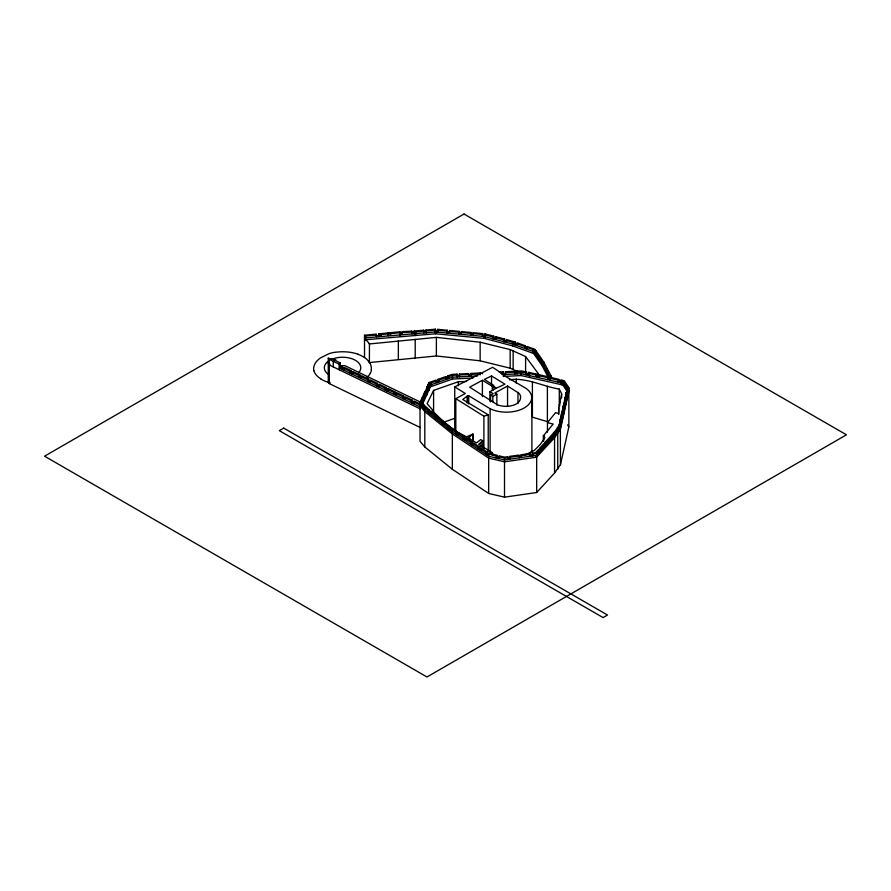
<?xml version="1.0" encoding="UTF-8"?>
<svg xmlns="http://www.w3.org/2000/svg" width="891" height="891" viewBox="0 0 891 891"><rect width="100%" height="100%" fill="white"/><g stroke="black" fill="none" stroke-linecap="round" stroke-linejoin="round"><path stroke-width="1.34" d="M509.463 379.8C526.57 377.283 542.675 386.382 559.281 389.089L561.642 393.833L558.768 407.71L558.579 413.558L555.55 412.644L547.453 422.657L547.453 432.168M371.347 369.698L371.358 367.916A24.859 14.356 0 0 0 371.235 366.903L370.745 364.954A14.869 8.587 0 0 0 369.431 362.548M539.601 375.401L525.601 356.534L510.164 349.584L480.149 342.222L436.378 337.366L369.386 343.959L368.273 342.389A26.051 15.036 0 0 0 366.702 340.64L364.519 338.97M369.453 343.469L369.386 362.559L436.378 355.966L480.149 360.822L510.164 368.183L518.139 371.692M561.887 419.193L560.706 426.377L559.125 426.254L560.305 419.082L561.887 419.193L561.887 421.053L560.305 420.942L560.305 419.082M563.357 412.578L562.176 419.75L560.595 419.639L561.775 412.466L563.357 412.578L563.357 414.438M564.426 402.409L562.065 413.023L563.246 405.839L564.827 405.962L564.827 407.822L563.246 407.699L563.246 405.839M566.297 399.346L565.117 406.519L563.535 406.396L564.716 399.224L566.297 399.346L566.297 401.206M567.767 392.719L566.587 399.892L565.005 399.781L566.186 392.608L567.767 392.719L567.767 394.579M568.859 387.83L568.057 393.276L566.476 393.165L567.222 387.941L566.019 386.093L567.511 385.77L568.859 387.83L568.859 426.889L560.45 464.69L554.558 473.021L536.672 492.511L504.518 497.156L488.669 493.458L452.35 469.279L424.807 446.97L420.029 441.279L420.029 402.22L421.376 399.324L422.913 399.569L422.913 401.429M558.891 427.279L560.005 422.267M560.305 420.942L561.775 412.466M564.716 401.084L566.186 392.608M566.476 393.165L567.222 389.801L562.956 383.23L521.09 373.697L503.281 374.599L503.148 371.814L499.183 372.015M559.492 426.455L560.083 423.782M563.647 413.134L564.827 405.962M568.859 391.55L560.45 429.351L554.558 437.681L536.672 457.172L504.518 461.816L488.669 458.119L452.35 433.939L424.807 411.631L420.029 405.94M447.327 330.26L447.07 333.011L447.327 330.26L437.771 329.347L437.514 332.109L437.771 329.347M449.576 330.472L449.32 333.223L449.576 330.472L459.132 331.374L458.876 334.125L459.132 331.374M461.371 331.586L461.126 334.337L461.371 331.586L470.927 332.488L470.682 335.239L470.927 332.488M473.177 332.711L472.932 335.45L473.177 332.711L482.733 333.613L482.476 336.341L482.733 333.613M484.971 333.847L484.704 336.642L484.971 333.847L493.77 336.174L493.102 338.87L493.77 336.174M472.776 441.368L472.932 434.028L466.483 436.835L455.579 431.032L444.999 423.091L432.224 410.584L432.759 410.216L427.123 403.623L433.594 390.403L458.375 381.716L466.628 381.471M435.51 329.18L435.242 331.953L435.51 329.18L425.965 330.026L426.199 332.777L425.965 330.026M428.694 386.649L426.511 393.711L424.974 393.477L427.145 386.438L428.694 386.649L428.694 388.509L427.145 388.298L426.221 390.525M436.835 380.847L436 380.067L429.106 382.506L427.669 385.157L429.217 385.358L430.442 383.119L436.835 380.847L436.835 382.707L436 381.927L437.949 381.237L438.784 382.016L438.784 380.156L437.949 379.377L445.856 376.57L446.692 377.35L446.692 379.21L445.856 378.43L447.794 377.739L448.63 378.53L448.63 376.67L447.794 375.879L451.937 374.409L457.083 374.153L457.228 376.926L457.083 374.153M425.308 394.624L426.733 391.149M477.609 375.891L452.45 377.171L430.442 384.979L421.721 403.991M422.289 404.625L430.442 386.839L430.442 383.119M425.92 393.12L423.503 398.299L423.503 400.159L421.966 399.914L421.966 398.054L424.383 392.886L425.92 393.12L425.92 394.98L424.383 394.746L424.383 392.886M421.376 401.184L420.029 404.08L424.807 409.771L452.35 432.079L488.669 456.259L504.518 459.956L536.672 455.312L554.558 435.822L560.45 427.491L568.859 389.69L567.511 387.63L567.511 385.77M421.966 399.914L423.893 395.782M424.974 393.477L425.308 390.904M422.913 399.569L421.721 402.131L423.771 404.559L423.771 406.419L422.334 406.831L422.334 404.971L420.029 402.22M370.366 373.073L369.576 374.476A12.251 7.072 0 0 1 366.892 377.183M526.57 371.937L526.058 374.666L526.57 371.937L521.28 370.901L516.936 371.124L517.07 373.897L516.936 372.984L514.664 373.095L514.664 371.235L505.42 371.703L505.553 374.476L505.42 373.563L503.148 373.674M528.731 372.36L528.218 375.089L528.731 372.36L537.473 374.32L536.861 377.027L537.473 374.32M558.724 425.698L555.438 430.687L555.438 432.547L556.886 432.937L556.886 431.077L560.339 425.809L558.724 425.698L558.724 427.557L560.339 427.669M496.877 455.323L496.287 458.041L496.877 455.323L488.669 452.996L487.466 453.608L487.466 455.468L488.669 454.856M496.877 457.183L498.993 457.673L498.392 458.531L498.993 455.813L504.629 457.128L507.736 456.682L508.126 459.433L507.736 456.682M558.857 379.377L558.256 382.094L558.857 379.377L550.27 377.35L549.658 380.067L550.27 379.21L548.165 378.708L547.553 379.566L548.165 376.848L539.578 374.81L538.977 377.528L539.578 376.67L535.669 375.746L535.669 373.886M560.361 380.724L560.962 379.878L564.215 380.691L566.721 384.544L566.721 386.404L565.217 386.727L565.217 384.867L562.956 381.37L560.361 380.724L560.361 382.584L560.962 381.738M492.422 455.379L492.422 452.661L478.656 444.375L482.755 440.666L480.683 439.619L476.462 442.905L467.831 437.67L472.776 434.574M495.83 336.72L495.173 339.415L495.83 336.72L504.629 339.059L503.972 341.754L504.629 339.059M504.629 340.919L506.701 341.465L506.043 342.3L506.701 339.605L515.343 342.099L515.343 343.959L514.497 344.728L514.497 342.868L515.343 342.099M554.469 431.879L554.469 433.739L555.917 434.129L555.917 432.269L554.469 431.879L550.27 436.657L550.27 438.517L551.685 438.951L551.685 437.091L550.27 436.657M555.438 432.547L556.274 431.522M549.201 439.686L550.616 440.109L550.616 438.249L549.201 437.826L544.858 442.56L544.858 444.42L546.272 444.843L546.272 442.983L555.917 432.269M543.321 441.268L543.321 435.833L553.2 424.049L547.453 422.657M339.271 369.798L339.271 364.219L340.295 363.016L333.056 359.262A31.341 18.087 0 0 1 328.267 358.16L328.267 382.339L329.291 383.587L420.318 427.546M339.95 365.277L339.271 366.078L341.531 367.17L342.5 366.502L339.95 365.277L339.95 363.417M545.203 444.152L540.859 448.886L540.859 450.746L539.456 450.311L539.456 448.451L543.8 443.718L545.203 444.152L545.203 446.012L543.8 445.578M532.762 454.02L536.672 453.452L539.79 450.044L538.387 449.621L535.591 452.661L532.373 453.118L532.762 455.88L532.373 453.118M535.591 456.381L537.44 454.365M543.666 441.234L543.666 437.158L544.579 436.167L543.321 435.833M515.343 343.959L517.259 344.672L516.424 345.418L516.424 343.558L517.259 342.812L525.4 345.842L524.632 348.392L525.4 345.842M526.559 347.223L527.316 346.543L535.045 349.417L535.235 351.544L533.754 351.889L533.564 349.762L526.559 347.223L526.559 349.083L527.316 348.403L525.4 347.702M490.117 452.272L490.117 408.724L468.733 395.793L467.129 396.139L462.763 399.491L488.223 414.827L488.223 451.57M342.5 366.502L342.5 368.362L341.531 369.03L341.531 367.17M344.249 369.208L343.28 369.876L343.28 368.016L344.249 367.348L351.243 370.723L351.243 372.583L350.263 373.251L350.263 371.391L351.243 370.723M352.992 373.418L352.012 374.097L352.012 372.238L352.992 371.558L359.986 374.933L359.986 376.793L359.006 377.472L359.006 375.612L359.986 374.933M359.986 376.793L361.735 377.639L360.755 378.319L360.755 376.459L361.735 375.779L368.718 379.154L368.718 381.014L367.738 381.693L367.738 379.833L368.718 379.154M368.718 381.014L370.467 381.86L369.487 382.54L369.487 380.68L370.467 380L377.461 383.364L377.461 385.224L376.47 385.914L376.47 384.054L377.461 383.364M379.21 386.07L378.218 386.761L378.218 384.901L379.21 384.21L386.204 387.585L386.204 389.445L385.213 390.135L385.213 388.276L386.204 387.585M387.953 390.291L386.961 390.971L386.961 389.111L387.953 388.431L394.947 391.806L394.947 393.666L393.945 394.357L393.945 392.497L394.947 391.806M396.695 394.501L395.693 395.192L395.693 393.332L396.695 392.641L403.69 396.016L403.69 397.876L402.676 398.567L402.676 396.707L403.69 396.016M405.438 398.723L404.425 399.413L404.425 397.553L405.438 396.863L412.422 400.237L412.422 402.097L411.419 402.788L411.419 400.928L412.422 400.237M412.422 402.097L414.17 402.932L413.168 403.634L413.168 401.774L414.17 401.073L420.006 403.89M492.422 452.661L491.476 453.207L494.639 455.568M492.946 386.026L493.881 385.502L484.325 379.421L491.531 375.946L504.952 384.188L496.543 388.108L492.946 386.026L492.946 390.113M455.824 431.322L455.824 398.656L465.28 393.466L454.744 386.894L492.656 367.292L502.368 373.83L501.711 374.209L525.868 388.264A25.238 14.568 0 0 1 524.22 407.944A25.238 14.568 0 0 1 490.139 408.713M517.972 403.478L517.972 392.597L507.547 386.026L494.795 392.998L496.855 394.167L496.855 405.06M490.607 401.897L490.607 395.092L492.823 396.372L496.855 394.167M489.905 401.206L489.905 391.684L495.83 388.454L482.399 380.279L469.646 387.173L497.69 404.948A23.266 13.432 0 0 0 500.597 405.728C507.592 407.521 521.703 405.617 520.522 396.083A14.579 8.42 0 0 0 518.116 392.541M490.607 395.092L493.235 393.699L489.905 391.684M455.68 432.436L456.894 431.834L456.894 433.694L455.68 434.296L455.68 432.436L449.832 428.181L451.124 427.647L456.894 431.834M457.172 433.438L458.386 432.837L464.467 436.88L464.467 438.74L463.253 439.341L463.253 437.481L457.172 433.438L457.172 435.298L458.386 434.697M463.253 437.481L464.467 436.88M464.746 438.472L465.948 437.871L472.03 441.925L472.03 443.785L470.827 444.386L470.827 442.526L464.746 438.472L464.746 440.332L465.948 439.731M470.827 442.526L472.03 441.925M472.319 443.518L473.522 442.916L479.603 446.959L479.603 448.819L478.4 449.432L478.4 447.572L472.319 443.518L472.319 445.377L473.522 444.776M478.4 447.572L479.603 446.959M479.893 448.563L481.095 447.961L487.177 452.004L487.177 453.864L485.974 454.466L485.974 452.606L479.893 448.563L479.893 450.423L481.095 449.821M485.974 452.606L487.177 452.004M524.81 455.034L534.232 450.534L540.347 444.308L545.002 437.626L543.666 437.158M429.685 410.272L424.762 405.75L423.325 406.151L428.382 410.807L429.685 410.272L429.707 413.736L430.999 413.201M429.685 412.132L428.382 412.667L428.382 410.807M436.39 415.707L430.999 411.341L429.707 411.876L435.086 416.242L436.39 415.707L436.412 419.171L437.715 418.636M436.39 417.567L435.086 418.102L435.086 416.242M443.094 421.142L437.715 416.776L436.412 417.311L441.802 421.677L443.094 421.142L443.117 424.606L444.42 424.071M443.094 423.002L441.802 423.537L441.802 421.677M449.81 426.577L444.42 422.211L443.117 422.746L448.507 427.112L449.81 426.577L449.832 430.041L451.124 429.507M449.81 428.437L448.507 428.972L448.507 427.112M438.784 380.156L446.692 377.35M448.63 376.67L452.45 375.311L457.228 375.066M429.106 384.366L431.4 383.553M429.106 386.226L431.645 385.324M430.442 386.839L452.45 379.031L473.043 377.984M442.727 422.546L454.466 418.425M455.824 398.656L483.913 416.231L488.223 414.827M422.334 404.971L423.771 404.559M424.762 407.61L423.325 408.011L423.325 406.151M533.754 350.029L535.235 349.684M534.6 351.243L536.081 350.898L539.712 356.088L539.712 357.948L538.231 358.282L538.231 356.422L534.6 351.243L534.6 353.103L536.081 352.758L536.081 350.898M538.231 356.422L539.712 356.088M539.088 357.647L540.559 357.302L544.056 362.514L544.056 364.374L542.53 364.642L542.53 362.782L539.088 357.647L539.088 359.507L540.559 359.162M565.217 384.867L566.721 384.544M567.511 387.63L566.019 387.953L566.019 386.093M542.53 362.782L544.056 362.514M543.187 364.04L544.713 363.773L547.508 369.119L547.508 370.979L545.983 371.246L545.983 369.386L543.187 364.04L543.187 365.9L544.713 365.633M545.983 369.386L547.508 369.119M548.165 372.238L546.64 372.505L546.64 370.645L548.165 370.378L550.961 375.735L550.961 377.595L549.847 375.456M546.64 370.645L549.435 376.002L550.961 375.735M551.618 376.993L550.092 377.261L550.092 379.12L542.084 363.784L533.564 351.622L512.57 344.026L484.192 336.508L435.576 331.92L365.6 337.878L364.519 337.11M509.953 456.359L510.331 459.11L509.953 456.359L518.952 455.056L519.342 457.818L518.952 456.916L521.157 456.604L521.547 457.495L521.157 454.744L530.167 453.441L530.557 456.192L530.167 453.441M498.392 456.671L504.518 458.097L508.126 457.573M510.331 457.25L519.342 455.958M521.547 455.635L530.557 454.332M507.736 458.542L509.953 458.219M530.167 455.301L532.373 454.978M507.124 457.896L509.73 457.529M357.937 354.25L359.34 354.796A18.332 10.581 0 0 1 360.554 355.342L360.822 355.476A36.564 21.106 0 0 1 361.88 356.032L363.049 356.69A49.261 28.434 0 0 1 364.53 357.569L364.519 335.25L376.37 334.092L376.626 336.82L376.37 335.952L381.348 335.462M378.619 333.869L378.875 336.609L378.619 333.869L399.948 331.786L400.104 334.582L399.948 331.786M364.519 335.25L365.6 336.018L376.626 334.96M378.875 334.749L400.104 332.722M549.168 379.187L542.084 365.644L533.564 353.482L512.57 345.886L484.192 338.368L435.576 333.78L365.6 339.738L365.6 336.018M414.27 331.942L423.949 331.118L423.949 332.978L423.704 330.227L414.126 331.029L414.27 333.802L414.126 331.029M426.199 330.917L435.242 330.093M423.704 332.087L425.965 331.886M435.51 331.04L437.771 331.207M344.572 365.522L421.421 402.565M344.316 365.544L342.857 365.644M402.22 331.664L411.865 331.151L412.01 332.065L402.364 332.577L402.22 331.664L402.364 334.437L402.364 332.577M399.602 333.668L402.22 333.524M414.126 332.889L411.865 333.011L412.01 333.925L411.865 331.151M457.083 376.013L459.355 375.891L459.5 376.815L459.355 374.031L468.599 373.563L468.744 376.347L468.599 373.563M470.871 373.452L480.115 372.984L480.26 373.897L471.016 374.365L470.871 373.452L471.016 376.225L470.871 375.311L468.599 375.423M468.744 374.487L459.5 374.955L459.355 374.031M500.642 372.872L503.281 372.739L503.281 374.599M514.664 373.095L514.798 374.008L514.798 372.148L505.553 372.616L505.42 371.703M526.058 372.806L517.07 372.037L516.936 371.124M503.248 376.459L521.09 375.556L561.363 384.678L562.956 385.09L567.222 391.661M566.476 391.305L568.057 391.416M565.005 397.921L566.587 398.032M563.535 404.536L565.117 404.659M562.065 411.163L563.647 411.274M560.595 417.779L562.176 417.89M559.125 424.394L560.706 424.517M437.514 330.249L447.07 331.151M449.32 331.363L458.876 332.265M461.126 332.477L470.682 333.379M472.932 333.59L482.476 334.481M447.327 332.12L449.576 332.332M459.132 333.234L461.371 333.446M470.927 334.348L473.177 334.57M482.733 335.473L484.971 335.707M429.217 387.217L427.669 387.017L427.68 385.112M424.974 391.617L426.511 391.851M421.966 398.054L423.503 398.299M333.056 359.262L335.784 359.686L333.256 361.312L333.256 366.892M528.218 373.229L536.861 375.167M526.57 373.797L528.731 374.22M487.466 453.608L496.287 456.181M558.256 380.234L549.658 378.207M558.857 381.237L561.998 381.972M538.977 375.668L547.553 377.706M484.704 334.782L493.102 337.01M495.173 337.555L503.972 339.894M506.043 340.44L514.497 342.868M493.77 338.034L495.83 338.58M555.438 430.687L556.886 431.077M544.858 442.56L546.272 442.983M539.456 448.451L540.859 448.886M538.387 451.481L539.79 451.904L539.79 450.044M516.424 343.558L524.632 346.532M532.718 350.408L535.235 351.544M535.045 353.137L532.718 352.268L532.718 348.548M328.267 358.16L329.291 359.407L339.271 364.219M343.28 368.016L350.263 371.391M352.012 372.238L359.006 375.612M360.755 376.459L367.738 379.833M369.487 380.68L376.47 384.054M378.218 384.901L385.213 388.276M386.961 389.111L393.945 392.497M395.693 393.332L402.676 396.707M404.425 397.553L411.419 400.928M413.168 401.774L420.151 405.149M340.808 367.549L342.5 368.362M339.271 367.938L420.151 407.009M420.318 408.947L329.291 364.987L328.267 363.74A31.341 18.087 0 0 0 330.026 364.207M320.916 379.02L321.517 379.399A27.075 15.637 0 0 0 328.267 382.328M422.401 404.804L423.771 406.419M542.084 361.345L544.056 364.374M541.283 362.058L542.842 364.274M567.534 424.851L568.859 426.889M369.342 362.492L368.273 360.989A24.135 13.933 0 0 0 364.564 357.547M546.395 368.841L547.508 370.979M390.403 332.711L390.67 335.484L390.403 334.57M423.704 330.227L423.949 331.118M313.877 370.611L313.755 370.077A22.977 13.265 0 0 1 313.643 368.139L314.066 365.956A29.837 17.23 0 0 1 320.593 357.837L328.935 353.716A22.03 12.719 0 0 1 335.239 352.235L339.916 351.834A30.138 17.397 0 0 1 358.015 354.184M514.664 371.235L514.798 372.148M503.148 371.814L503.281 372.739M482.387 372.872L482.521 373.786M562.956 381.37L562.956 385.09M561.642 393.833L561.642 397.909M561.363 380.958L561.363 384.678M560.339 425.809L560.45 464.69M559.682 401.863L559.682 405.94M559.281 389.089L559.281 405.405M558.768 407.71L558.768 414.504M557.744 430.008L557.744 469.067M554.558 433.962L554.558 473.021M549.435 376.002L549.435 377.862M548.165 376.848L548.165 378.708M547.397 386.293L547.397 421.632L532.406 417.166L532.406 381.827M543.61 361.657L543.61 365.377M542.084 361.924L542.084 365.644M536.672 453.452L536.672 492.511M535.045 349.417L535.045 351.277M533.564 349.762L533.564 353.482M531.905 397.809L531.905 452.249M529.477 373.474L529.477 377.194M525.601 356.534L525.601 372.471M521.09 371.837L521.09 375.556M521.157 454.744L521.157 456.604M516.245 378.92L516.245 382.996M513.16 350.809L513.16 369.409M512.57 342.166L512.57 345.886M510.164 349.584L510.164 368.183M507.547 386.026L507.547 406.441M504.518 458.097L504.518 497.156M492.823 396.372L492.823 401.819M492.3 386.382L492.3 390.47M491.531 375.946L491.531 385.469M488.669 454.399L488.669 493.458M484.86 335.673L484.86 337.533M484.192 336.508L484.192 338.368M483.913 416.231L483.913 448.897M482.755 440.666L482.755 447.471M482.399 380.279L482.399 396.606M481.151 442.749L481.151 446.825M480.149 342.222L480.149 360.822M480.115 372.984L480.115 374.844M472.932 434.028L472.932 440.822M469.59 436.378L469.59 439.675M468.733 395.793L468.733 403.968M468.098 396.172L468.098 402.977M467.129 396.139L467.129 402.944M458.375 381.716L458.375 385.792M454.744 386.894L454.744 430.442M452.45 375.311L452.45 379.031M452.35 430.219L452.35 469.279M447.794 375.879L447.794 377.739M437.949 379.377L437.949 381.237M436.378 337.366L436.378 355.966M435.833 331.018L435.833 332.878M435.576 331.92L435.576 333.78M433.594 390.403L433.594 413.513M429.106 382.506L429.106 390.303M427.145 386.438L427.145 388.298M426.856 391.127L426.856 394.847M424.807 407.911L424.807 446.97M415.685 331.864L415.685 335.584M415.206 339.382L415.206 357.982M400.415 334.548L400.415 336.408M398.355 340.808L398.355 359.407M340.295 363.016L340.295 366.368M329.291 359.407L329.291 383.587M330.227 382.74A28.946 16.706 0 0 1 328.389 382.206M342.857 365.678A24.402 14.089 0 0 1 339.894 365.633M531.337 450.957A25.238 14.568 0 0 1 531.626 452.283M371.402 369.698A23.5 13.565 0 0 1 370.422 373.084M331.63 359.34A18.232 10.525 0 0 1 354.495 359.808A18.232 10.525 0 0 1 358.561 372.806M327.966 374.075A18.232 10.525 0 0 1 327.966 361.456M320.994 378.987A28.289 16.328 0 0 1 313.81 370.623M464.022 214.018L44.55 456.192L426.978 676.982L846.45 434.808L464.022 214.018M283.739 428.103L279.317 430.654L603.084 617.586L607.506 615.035L283.739 428.103M388.42 333.835L388.164 332.933L388.42 335.695L388.42 333.835"/></g></svg>
